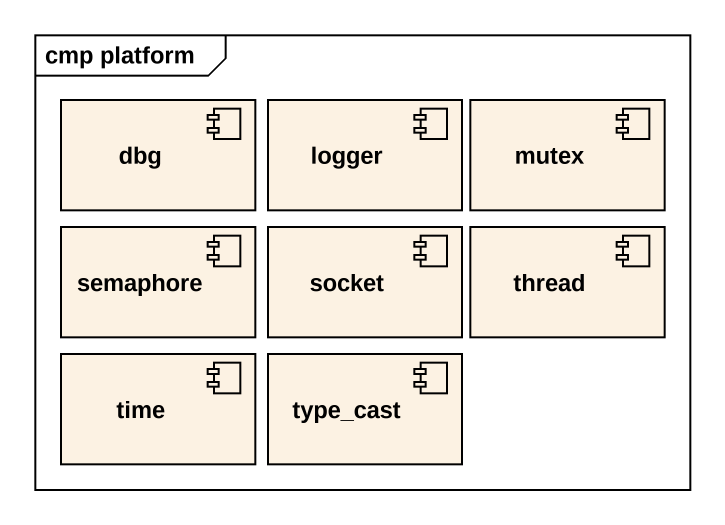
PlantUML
@startuml
mainframe cmp platform
component dbg
component logger
component mutex
component semaphore
component socket
component thread
component time
component type_cast
@enduml
